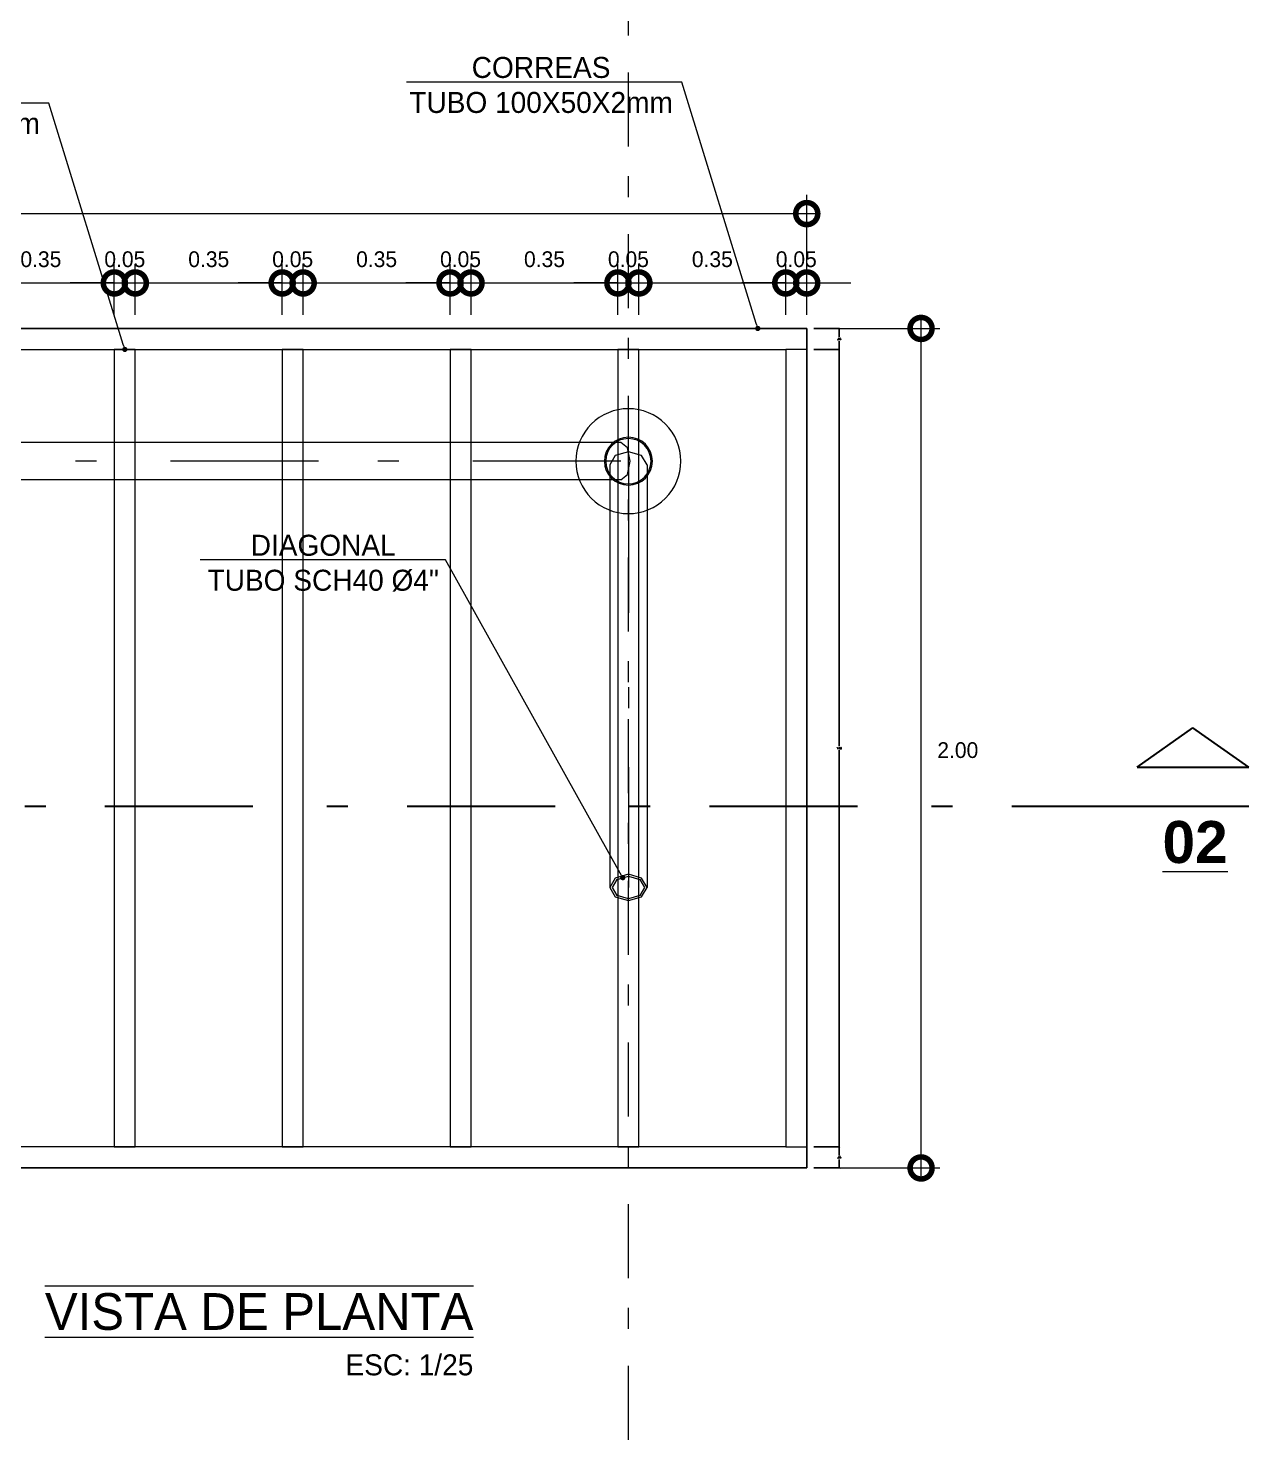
# Model space of a CAD drawing. Header units: metres. Extents: x -45.3 to -2.3, y -16.5 to 14.
# Drawn here: x -27.46 to -21.64, y 1.68 to 8.4 of the extents above; entities that cross this region are included whole.
import ezdxf
from ezdxf import colors
from ezdxf.entities.mleader import LeaderData, LeaderLine
from ezdxf.math import Vec2, Vec3

# ---------------------------------------------------------------- set-up
doc = ezdxf.new("R2010")
doc.units = ezdxf.units.M
doc.header["$MEASUREMENT"] = 0
for name, pattern in [('Dot & Dashed', [0.670278, 0.352778, -0.176389, 0, -0.141111]), ('Punto & Raya', [0.335139, 0.176389, -0.088194, 0, -0.070556]), ('Punto & Rayas', [0.670278, 0.352778, -0.176389, 0, -0.141111])]:
    doc.linetypes.add(name, pattern=pattern)
for name, color, linetype, lineweight in [('0_Pluma_Nº__1', 7, 'Continuous', 13), ('ARQ _ Elementos 2D_Pluma_Nº__1', 7, 'Continuous', 5), ('cotas', 7, 'Continuous', 5), ('EST _ Columnas_Pluma_Nº__20', 7, 'Continuous', 5), ('EST _ Losas_Pluma_Nº__10', 132, 'Continuous', 15), ('INT _ Mobiliario_Pluma_Nº__69', 40, 'Continuous', 0), ('INT _ Mobiliario_Pluma_Nº__90', 70, 'Continuous', 0), ('letras sr', 7, 'Continuous', 5), ('NOMBRES', 150, 'Continuous', 5)]:
    doc.layers.add(name, color=color, linetype=linetype, lineweight=lineweight)
doc.layers.add('INT _ Mobiliario', color=7, linetype='Continuous')
doc.layers.add('INT _ Mobiliario_Pluma_Nº__28', color=7, linetype='Continuous', lineweight=0, true_color=0x747474)
doc.styles.add('01COTAS', font='GOTHIC.TTF')
doc.styles.add('100', font='arial.ttf', dxfattribs={"height": 0.18})
doc.styles.add('COTAS', font='romans.shx')
doc.styles.add('Santa Rosa 1 50', font='trebuc.ttf')
doc.dimstyles.new('Copy of 25', dxfattribs={"dimtxt": 0.004, "dimasz": 0.0045, "dimexe": 0.0005, "dimexo": 0.017, "dimgap": 0.003, "dimtad": 1, "dimtih": 1, "dimtoh": 1, "dimzin": 5, "dimdsep": 46, "dimtxsty": 'COTAS', "dimblk1": 'ARCHTICK', "dimblk2": 'ARCHTICK', "dimsah": 1, "dimcen": 0.0315, "dimclrd": 256, "dimclre": 256, "dimclrt": 2, "dimadec": 0, "dimazin": 0, "dimtfac": 1, "dimtix": 1, "dimtmove": 1, "dimatfit": 3, "dimldrblk": 'ARCHTICK', "dimfxl": 0.05, "dimtolj": 1, "dimtzin": 5, "dimarcsym": 0})
doc.dimstyles.new('Copy of detalles menores', dxfattribs={"dimscale": 1.5, "dimtxt": 0.025, "dimasz": 0.07, "dimexe": 0.03, "dimexo": 0.0215, "dimgap": 0.025, "dimtad": 2, "dimtih": 1, "dimtoh": 1, "dimzin": 1, "dimdsep": 46, "dimtxsty": 'Standard', "dimblk": 'DOTSMALL', "dimcen": 0, "dimdle": 0.0175, "dimclrd": 10, "dimclre": 10, "dimclrt": 3, "dimazin": 0, "dimtfac": 1, "dimtix": 1, "dimtmove": 0, "dimatfit": 2, "dimldrblk": 'OBLIQUE', "dimfxl": 1, "dimlwd": 5, "dimlwe": 5, "dimarcsym": 0})

# ---------------------------------------------------------------- blocks, each defined once
blk = doc.blocks.new('_DOTSMALL')
at = {"color": 0, "linetype": 'ByBlock', "const_width": 0.5}
blk.add_lwpolyline([(-0.0625, 0, 1), (0.0625, 0, 1)], format="xyb", close=True, dxfattribs=at)
blk = doc.blocks.new('*D89')
at = {"layer": 'cotas', "color": 10, "lineweight": 5, "transparency": 16777216}
for p, q in [((-38.1195, 8.457), (-38.1195, 8.7434)), ((-30.0695, 8.457), (-30.0695, 8.7434)), ((-38.1457, 8.6984), (-30.0432, 8.6984))]:
    blk.add_line(p, q, dxfattribs=at)
at = {"layer": 'Defpoints', "color": 0, "transparency": 16777216}
for p in [(-30.0695, 8.6984), (-38.1195, 8.4248), (-30.0695, 8.4248)]:
    blk.add_point(p, dxfattribs=at)
at = {"layer": 'cotas', "color": 10, "lineweight": 5, "transparency": 16777216, "xscale": 0.105, "yscale": 0.105, "zscale": 0.105, "rotation": 180}
blk.add_blockref('_DOTSMALL', (-38.1195, 8.6984), dxfattribs=at)
at = {"layer": 'cotas', "color": 10, "lineweight": 5, "transparency": 16777216, "xscale": 0.105, "yscale": 0.105, "zscale": 0.105}
blk.add_blockref('_DOTSMALL', (-30.0695, 8.6984), dxfattribs=at)
at = {"layer": 'cotas', "color": 3, "transparency": 16777216, "insert": (-34.0992, 8.7546), "char_height": 0.0375, "attachment_point": 5}
blk.add_mtext('8.05', dxfattribs=at)
blk = doc.blocks.new('_Oblique')
at = {"color": 0, "linetype": 'ByBlock', "lineweight": -2}
blk.add_line((-0.5, -0.5), (0.5, 0.5), dxfattribs=at)
blk = doc.blocks.new('*D90')
at = {"layer": 'cotas', "color": 10, "lineweight": 5, "transparency": 16777216}
for p, q in [((-29.7971, 6.3985), (-29.7971, 8.451)), ((-30.0372, 8.4248), (-29.7521, 8.4248)), ((-30.0372, 6.4248), (-29.7521, 6.4248))]:
    blk.add_line(p, q, dxfattribs=at)
at = {"layer": 'Defpoints', "color": 0, "transparency": 16777216}
for p in [(-30.0695, 8.4248), (-29.7971, 8.4248), (-30.0695, 6.4248)]:
    blk.add_point(p, dxfattribs=at)
at = {"layer": 'cotas', "color": 10, "lineweight": 5, "transparency": 16777216, "xscale": 0.105, "yscale": 0.105, "zscale": 0.105}
for p, rotation in [((-29.7971, 8.4248), 90), ((-29.7971, 6.4248), 270)]:
    blk.add_blockref('_DOTSMALL', p, dxfattribs=dict(at, rotation=rotation))
at = {"layer": 'cotas', "color": 3, "transparency": 16777216, "insert": (-29.7096, 7.42), "char_height": 0.0375, "attachment_point": 5}
blk.add_mtext('2.00', dxfattribs=at)
blk = doc.blocks.new('*D122')
at = {"layer": 'cotas', "color": 10, "lineweight": 5, "transparency": 16777216}
for p, q in [((-32.0695, 8.457), (-32.0695, 8.5782)), ((-31.7195, 8.457), (-31.7195, 8.5782)), ((-32.0957, 8.5332), (-31.6932, 8.5332))]:
    blk.add_line(p, q, dxfattribs=at)
at = {"layer": 'Defpoints', "color": 0, "transparency": 16777216}
for p in [(-31.7195, 8.5332), (-32.0695, 8.4248), (-31.7195, 8.4248)]:
    blk.add_point(p, dxfattribs=at)
at = {"layer": 'cotas', "color": 10, "lineweight": 5, "transparency": 16777216, "xscale": 0.105, "yscale": 0.105, "zscale": 0.105, "rotation": 180}
blk.add_blockref('_DOTSMALL', (-32.0695, 8.5332), dxfattribs=at)
at = {"layer": 'cotas', "color": 10, "lineweight": 5, "transparency": 16777216, "xscale": 0.105, "yscale": 0.105, "zscale": 0.105}
blk.add_blockref('_DOTSMALL', (-31.7195, 8.5332), dxfattribs=at)
at = {"layer": 'cotas', "color": 3, "transparency": 16777216, "insert": (-31.8945, 8.5895), "char_height": 0.0375, "attachment_point": 5}
blk.add_mtext('0.35', dxfattribs=at)
blk = doc.blocks.new('*D123')
at = {"layer": 'cotas', "color": 10, "lineweight": 5, "transparency": 16777216}
for p, q in [((-31.7195, 8.457), (-31.7195, 8.5782)), ((-31.6695, 8.457), (-31.6695, 8.5782)), ((-31.7195, 8.5332), (-31.8245, 8.5332)), ((-31.7195, 8.5332), (-31.6695, 8.5332)), ((-31.6695, 8.5332), (-31.5645, 8.5332))]:
    blk.add_line(p, q, dxfattribs=at)
at = {"layer": 'Defpoints', "color": 0, "transparency": 16777216}
for p in [(-31.6695, 8.5332), (-31.7195, 8.4248), (-31.6695, 8.4248)]:
    blk.add_point(p, dxfattribs=at)
at = {"layer": 'cotas', "color": 10, "lineweight": 5, "transparency": 16777216, "xscale": 0.105, "yscale": 0.105, "zscale": 0.105}
blk.add_blockref('_DOTSMALL', (-31.7195, 8.5332), dxfattribs=at)
at = {"layer": 'cotas', "color": 10, "lineweight": 5, "transparency": 16777216, "xscale": 0.105, "yscale": 0.105, "zscale": 0.105, "rotation": 180}
blk.add_blockref('_DOTSMALL', (-31.6695, 8.5332), dxfattribs=at)
at = {"layer": 'cotas', "color": 3, "transparency": 16777216, "insert": (-31.6945, 8.5895), "char_height": 0.0375, "attachment_point": 5}
blk.add_mtext('0.05', dxfattribs=at)
blk = doc.blocks.new('*D124')
at = {"layer": 'cotas', "color": 10, "lineweight": 5, "transparency": 16777216}
for p, q in [((-31.6695, 8.457), (-31.6695, 8.5782)), ((-31.3195, 8.457), (-31.3195, 8.5782)), ((-31.6957, 8.5332), (-31.2932, 8.5332))]:
    blk.add_line(p, q, dxfattribs=at)
at = {"layer": 'Defpoints', "color": 0, "transparency": 16777216}
for p in [(-31.3195, 8.5332), (-31.6695, 8.4248), (-31.3195, 8.4248)]:
    blk.add_point(p, dxfattribs=at)
at = {"layer": 'cotas', "color": 10, "lineweight": 5, "transparency": 16777216, "xscale": 0.105, "yscale": 0.105, "zscale": 0.105, "rotation": 180}
blk.add_blockref('_DOTSMALL', (-31.6695, 8.5332), dxfattribs=at)
at = {"layer": 'cotas', "color": 10, "lineweight": 5, "transparency": 16777216, "xscale": 0.105, "yscale": 0.105, "zscale": 0.105}
blk.add_blockref('_DOTSMALL', (-31.3195, 8.5332), dxfattribs=at)
at = {"layer": 'cotas', "color": 3, "transparency": 16777216, "insert": (-31.4945, 8.5895), "char_height": 0.0375, "attachment_point": 5}
blk.add_mtext('0.35', dxfattribs=at)
blk = doc.blocks.new('*D125')
at = {"layer": 'cotas', "color": 10, "lineweight": 5, "transparency": 16777216}
for p, q in [((-31.3195, 8.457), (-31.3195, 8.5782)), ((-31.2695, 8.457), (-31.2695, 8.5782)), ((-31.3195, 8.5332), (-31.4245, 8.5332)), ((-31.3195, 8.5332), (-31.2695, 8.5332)), ((-31.2695, 8.5332), (-31.1645, 8.5332))]:
    blk.add_line(p, q, dxfattribs=at)
at = {"layer": 'Defpoints', "color": 0, "transparency": 16777216}
for p in [(-31.2695, 8.5332), (-31.3195, 8.4248), (-31.2695, 8.4248)]:
    blk.add_point(p, dxfattribs=at)
at = {"layer": 'cotas', "color": 10, "lineweight": 5, "transparency": 16777216, "xscale": 0.105, "yscale": 0.105, "zscale": 0.105}
blk.add_blockref('_DOTSMALL', (-31.3195, 8.5332), dxfattribs=at)
at = {"layer": 'cotas', "color": 10, "lineweight": 5, "transparency": 16777216, "xscale": 0.105, "yscale": 0.105, "zscale": 0.105, "rotation": 180}
blk.add_blockref('_DOTSMALL', (-31.2695, 8.5332), dxfattribs=at)
at = {"layer": 'cotas', "color": 3, "transparency": 16777216, "insert": (-31.2945, 8.5895), "char_height": 0.0375, "attachment_point": 5}
blk.add_mtext('0.05', dxfattribs=at)
blk = doc.blocks.new('*D126')
at = {"layer": 'cotas', "color": 10, "lineweight": 5, "transparency": 16777216}
for p, q in [((-31.2695, 8.457), (-31.2695, 8.5782)), ((-30.9195, 8.457), (-30.9195, 8.5782)), ((-31.2957, 8.5332), (-30.8932, 8.5332))]:
    blk.add_line(p, q, dxfattribs=at)
at = {"layer": 'Defpoints', "color": 0, "transparency": 16777216}
for p in [(-30.9195, 8.5332), (-31.2695, 8.4248), (-30.9195, 8.4248)]:
    blk.add_point(p, dxfattribs=at)
at = {"layer": 'cotas', "color": 10, "lineweight": 5, "transparency": 16777216, "xscale": 0.105, "yscale": 0.105, "zscale": 0.105, "rotation": 180}
blk.add_blockref('_DOTSMALL', (-31.2695, 8.5332), dxfattribs=at)
at = {"layer": 'cotas', "color": 10, "lineweight": 5, "transparency": 16777216, "xscale": 0.105, "yscale": 0.105, "zscale": 0.105}
blk.add_blockref('_DOTSMALL', (-30.9195, 8.5332), dxfattribs=at)
at = {"layer": 'cotas', "color": 3, "transparency": 16777216, "insert": (-31.0945, 8.5895), "char_height": 0.0375, "attachment_point": 5}
blk.add_mtext('0.35', dxfattribs=at)
blk = doc.blocks.new('*D127')
at = {"layer": 'cotas', "color": 10, "lineweight": 5, "transparency": 16777216}
for p, q in [((-30.9195, 8.457), (-30.9195, 8.5782)), ((-30.8695, 8.457), (-30.8695, 8.5782)), ((-30.9195, 8.5332), (-31.0245, 8.5332)), ((-30.9195, 8.5332), (-30.8695, 8.5332)), ((-30.8695, 8.5332), (-30.7645, 8.5332))]:
    blk.add_line(p, q, dxfattribs=at)
at = {"layer": 'Defpoints', "color": 0, "transparency": 16777216}
for p in [(-30.8695, 8.5332), (-30.9195, 8.4248), (-30.8695, 8.4248)]:
    blk.add_point(p, dxfattribs=at)
at = {"layer": 'cotas', "color": 10, "lineweight": 5, "transparency": 16777216, "xscale": 0.105, "yscale": 0.105, "zscale": 0.105}
blk.add_blockref('_DOTSMALL', (-30.9195, 8.5332), dxfattribs=at)
at = {"layer": 'cotas', "color": 10, "lineweight": 5, "transparency": 16777216, "xscale": 0.105, "yscale": 0.105, "zscale": 0.105, "rotation": 180}
blk.add_blockref('_DOTSMALL', (-30.8695, 8.5332), dxfattribs=at)
at = {"layer": 'cotas', "color": 3, "transparency": 16777216, "insert": (-30.8945, 8.5895), "char_height": 0.0375, "attachment_point": 5}
blk.add_mtext('0.05', dxfattribs=at)
blk = doc.blocks.new('*D128')
at = {"layer": 'cotas', "color": 10, "lineweight": 5, "transparency": 16777216}
for p, q in [((-30.8695, 8.457), (-30.8695, 8.5782)), ((-30.5195, 8.457), (-30.5195, 8.5782)), ((-30.8957, 8.5332), (-30.4932, 8.5332))]:
    blk.add_line(p, q, dxfattribs=at)
at = {"layer": 'Defpoints', "color": 0, "transparency": 16777216}
for p in [(-30.5195, 8.5332), (-30.8695, 8.4248), (-30.5195, 8.4248)]:
    blk.add_point(p, dxfattribs=at)
at = {"layer": 'cotas', "color": 10, "lineweight": 5, "transparency": 16777216, "xscale": 0.105, "yscale": 0.105, "zscale": 0.105, "rotation": 180}
blk.add_blockref('_DOTSMALL', (-30.8695, 8.5332), dxfattribs=at)
at = {"layer": 'cotas', "color": 10, "lineweight": 5, "transparency": 16777216, "xscale": 0.105, "yscale": 0.105, "zscale": 0.105}
blk.add_blockref('_DOTSMALL', (-30.5195, 8.5332), dxfattribs=at)
at = {"layer": 'cotas', "color": 3, "transparency": 16777216, "insert": (-30.6945, 8.5895), "char_height": 0.0375, "attachment_point": 5}
blk.add_mtext('0.35', dxfattribs=at)
blk = doc.blocks.new('*D129')
at = {"layer": 'cotas', "color": 10, "lineweight": 5, "transparency": 16777216}
for p, q in [((-30.5195, 8.457), (-30.5195, 8.5782)), ((-30.4695, 8.457), (-30.4695, 8.5782)), ((-30.5195, 8.5332), (-30.6245, 8.5332)), ((-30.5195, 8.5332), (-30.4695, 8.5332)), ((-30.4695, 8.5332), (-30.3645, 8.5332))]:
    blk.add_line(p, q, dxfattribs=at)
at = {"layer": 'Defpoints', "color": 0, "transparency": 16777216}
for p in [(-30.4695, 8.5332), (-30.5195, 8.4248), (-30.4695, 8.4248)]:
    blk.add_point(p, dxfattribs=at)
at = {"layer": 'cotas', "color": 10, "lineweight": 5, "transparency": 16777216, "xscale": 0.105, "yscale": 0.105, "zscale": 0.105}
blk.add_blockref('_DOTSMALL', (-30.5195, 8.5332), dxfattribs=at)
at = {"layer": 'cotas', "color": 10, "lineweight": 5, "transparency": 16777216, "xscale": 0.105, "yscale": 0.105, "zscale": 0.105, "rotation": 180}
blk.add_blockref('_DOTSMALL', (-30.4695, 8.5332), dxfattribs=at)
at = {"layer": 'cotas', "color": 3, "transparency": 16777216, "insert": (-30.4945, 8.5895), "char_height": 0.0375, "attachment_point": 5}
blk.add_mtext('0.05', dxfattribs=at)
blk = doc.blocks.new('*D130')
at = {"layer": 'cotas', "color": 10, "lineweight": 5, "transparency": 16777216}
for p, q in [((-30.4695, 8.457), (-30.4695, 8.5782)), ((-30.1195, 8.457), (-30.1195, 8.5782)), ((-30.4957, 8.5332), (-30.0932, 8.5332))]:
    blk.add_line(p, q, dxfattribs=at)
at = {"layer": 'Defpoints', "color": 0, "transparency": 16777216}
for p in [(-30.1195, 8.5332), (-30.4695, 8.4248), (-30.1195, 8.4248)]:
    blk.add_point(p, dxfattribs=at)
at = {"layer": 'cotas', "color": 10, "lineweight": 5, "transparency": 16777216, "xscale": 0.105, "yscale": 0.105, "zscale": 0.105, "rotation": 180}
blk.add_blockref('_DOTSMALL', (-30.4695, 8.5332), dxfattribs=at)
at = {"layer": 'cotas', "color": 10, "lineweight": 5, "transparency": 16777216, "xscale": 0.105, "yscale": 0.105, "zscale": 0.105}
blk.add_blockref('_DOTSMALL', (-30.1195, 8.5332), dxfattribs=at)
at = {"layer": 'cotas', "color": 3, "transparency": 16777216, "insert": (-30.2945, 8.5895), "char_height": 0.0375, "attachment_point": 5}
blk.add_mtext('0.35', dxfattribs=at)
blk = doc.blocks.new('*D131')
at = {"layer": 'cotas', "color": 10, "lineweight": 5, "transparency": 16777216}
for p, q in [((-30.1195, 8.457), (-30.1195, 8.5782)), ((-30.0695, 8.457), (-30.0695, 8.5782)), ((-30.1195, 8.5332), (-30.2245, 8.5332)), ((-30.1195, 8.5332), (-30.0695, 8.5332)), ((-30.0695, 8.5332), (-29.9645, 8.5332))]:
    blk.add_line(p, q, dxfattribs=at)
at = {"layer": 'Defpoints', "color": 0, "transparency": 16777216}
for p in [(-30.0695, 8.5332), (-30.1195, 8.4248), (-30.0695, 8.4248)]:
    blk.add_point(p, dxfattribs=at)
at = {"layer": 'cotas', "color": 10, "lineweight": 5, "transparency": 16777216, "xscale": 0.105, "yscale": 0.105, "zscale": 0.105}
blk.add_blockref('_DOTSMALL', (-30.1195, 8.5332), dxfattribs=at)
at = {"layer": 'cotas', "color": 10, "lineweight": 5, "transparency": 16777216, "xscale": 0.105, "yscale": 0.105, "zscale": 0.105, "rotation": 180}
blk.add_blockref('_DOTSMALL', (-30.0695, 8.5332), dxfattribs=at)
at = {"layer": 'cotas', "color": 3, "transparency": 16777216, "insert": (-30.0945, 8.5895), "char_height": 0.0375, "attachment_point": 5}
blk.add_mtext('0.05', dxfattribs=at)
blk = doc.blocks.new('_ArchTick')
at = {"color": 0, "const_width": 0.15}
blk.add_lwpolyline([(-0.5, -0.5), (0.5, 0.5)], dxfattribs=at)
blk = doc.blocks.new('*D135')
at = {"lineweight": -2, "transparency": 16777216}
for p, q in [((-30.0525, 8.4248), (-29.9918, 8.4248)), ((-29.9923, 8.4248), (-29.9923, 8.4048)), ((-30.0525, 8.3748), (-29.9918, 8.3748)), ((-29.9923, 8.3748), (-29.9923, 8.3948))]:
    blk.add_line(p, q, dxfattribs=at)
at = {"layer": 'Defpoints', "color": 0, "transparency": 16777216}
for p in [(-30.0695, 8.4248), (-30.0695, 8.3748), (-29.9923, 8.3748)]:
    blk.add_point(p, dxfattribs=at)
at = {"lineweight": -2, "transparency": 16777216, "xscale": 0.0045, "yscale": 0.0045, "zscale": 0.0045}
for p, rotation in [((-29.9923, 8.4248), 90), ((-29.9923, 8.3748), 270)]:
    blk.add_blockref('_ArchTick', p, dxfattribs=dict(at, rotation=rotation))
at = {"color": 2, "transparency": 16777216, "insert": (-29.9923, 8.3998), "char_height": 0.004, "attachment_point": 5, "style": 'COTAS'}
blk.add_mtext('\\A1;.05', dxfattribs=at)
blk = doc.blocks.new('*D136')
at = {"lineweight": -2, "transparency": 16777216}
for p, q in [((-30.0525, 8.3748), (-29.9918, 8.3748)), ((-29.9923, 8.3748), (-29.9923, 7.4298)), ((-29.9923, 6.4748), (-29.9923, 7.4198)), ((-30.0525, 6.4748), (-29.9918, 6.4748))]:
    blk.add_line(p, q, dxfattribs=at)
at = {"layer": 'Defpoints', "color": 0, "transparency": 16777216}
for p in [(-30.0695, 8.3748), (-30.0695, 6.4748), (-29.9923, 6.4748)]:
    blk.add_point(p, dxfattribs=at)
at = {"lineweight": -2, "transparency": 16777216, "xscale": 0.0045, "yscale": 0.0045, "zscale": 0.0045}
for p, rotation in [((-29.9923, 8.3748), 90), ((-29.9923, 6.4748), 270)]:
    blk.add_blockref('_ArchTick', p, dxfattribs=dict(at, rotation=rotation))
at = {"color": 2, "transparency": 16777216, "insert": (-29.9923, 7.4248), "char_height": 0.004, "attachment_point": 5, "style": 'COTAS'}
blk.add_mtext('\\A1;1.90', dxfattribs=at)
blk = doc.blocks.new('*D137')
at = {"lineweight": -2, "transparency": 16777216}
for p, q in [((-30.0525, 6.4748), (-29.9918, 6.4748)), ((-29.9923, 6.4748), (-29.9923, 6.4548)), ((-30.0525, 6.4248), (-29.9918, 6.4248)), ((-29.9923, 6.4248), (-29.9923, 6.4448))]:
    blk.add_line(p, q, dxfattribs=at)
at = {"layer": 'Defpoints', "color": 0, "transparency": 16777216}
for p in [(-30.0695, 6.4748), (-30.0695, 6.4248), (-29.9923, 6.4248)]:
    blk.add_point(p, dxfattribs=at)
at = {"lineweight": -2, "transparency": 16777216, "xscale": 0.0045, "yscale": 0.0045, "zscale": 0.0045}
for p, rotation in [((-29.9923, 6.4748), 90), ((-29.9923, 6.4248), 270)]:
    blk.add_blockref('_ArchTick', p, dxfattribs=dict(at, rotation=rotation))
at = {"color": 2, "transparency": 16777216, "insert": (-29.9923, 6.4498), "char_height": 0.004, "attachment_point": 5, "style": 'COTAS'}
blk.add_mtext('\\A1;.05', dxfattribs=at)
blk = doc.blocks.new('_DOT')
at = {"color": 0, "linetype": 'ByBlock', "lineweight": -2}
blk.add_line((-0.5, 0), (-1, 0), dxfattribs=at)
at = {"color": 0, "linetype": 'ByBlock', "const_width": 0.5}
blk.add_lwpolyline([(-0.25, 0, 1), (0.25, 0, 1)], format="xyb", close=True, dxfattribs=at)
blk = doc.blocks.new('A$Ce84efcfd')
at = {"layer": 'INT _ Mobiliario', "linetype": 'Continuous', "lineweight": 0, "true_color": 0xffffff}
h = blk.add_hatch(dxfattribs=at)
h.set_pattern_fill('ACERO', style=0, pattern_type=2)
h.set_pattern_definition([(45, (25.0414, -6.7163), (-0.159099, 0.159099), []), (45, (24.98837, -6.66327), (-0.159099, 0.159099), [])])
h.paths.add_polyline_path([(8.7732, 2.3469, 1), (8.6589, 2.3469, 1)])
h.paths.add_polyline_path([(8.77, 2.3469, -1), (8.6621, 2.3469, -1)], flags=0)
at = {"color": 1, "lineweight": 30}
for p, q in [((9.9285, 1.6183), (10.0614, 1.7114)), ((10.1944, 1.6183), (10.0614, 1.7114)), ((9.9285, 1.6183), (10.1944, 1.6183)), ((9.9285, 1.5249), (10.1944, 1.5249))]:
    blk.add_line(p, q, dxfattribs=at)
at = {"color": 1, "linetype": 'Dot & Dashed', "lineweight": 30}
blk.add_lwpolyline([(0.2659, 1.5249), (10.1944, 1.5249)], dxfattribs=at)
at = {"layer": '0_Pluma_Nº__1', "color": 251, "linetype": 'Punto & Raya', "true_color": 0x626364}
blk.add_line((8.7163, 0.0156), (8.7159, 4.7099), dxfattribs=at)
at = {"layer": 'ARQ _ Elementos 2D_Pluma_Nº__1', "color": 7, "linetype": 'Continuous', "lineweight": 5}
for points in [[(1.0911, 2.6631), (9.1411, 2.6631), (9.1411, 0.6631), (1.0911, 0.6631)], [(1.1411, 2.6131), (9.0911, 2.6131), (9.0911, 0.7131), (1.1411, 0.7131)], [(7.4911, 0.7131), (7.5411, 0.7131), (7.5411, 2.6131), (7.4911, 2.6131)], [(7.8911, 0.7131), (7.9411, 0.7131), (7.9411, 2.6131), (7.8911, 2.6131)], [(8.2911, 0.7131), (8.3411, 0.7131), (8.3411, 2.6131), (8.2911, 2.6131)], [(8.6911, 0.7131), (8.7411, 0.7131), (8.7411, 2.6131), (8.6911, 2.6131)], [(9.0911, 0.7131), (9.1411, 0.7131), (9.1411, 2.6131), (9.0911, 2.6131)]]:
    blk.add_lwpolyline(points, close=True, dxfattribs=at)
at = {"layer": 'EST _ Columnas_Pluma_Nº__20', "color": 7, "linetype": 'Continuous', "lineweight": 5, "flags": 128}
blk.add_lwpolyline([(8.5911, 2.3469, 0.414214), (8.7161, 2.2219, 0.414214), (8.8411, 2.3469, 0.414214), (8.7161, 2.4719, 0.414214)], format="xyb", close=True, dxfattribs=at)
at = {"layer": 'EST _ Losas_Pluma_Nº__10', "color": 123, "linetype": 'Continuous', "lineweight": 15, "true_color": 0x4abda8, "flags": 128}
for points in [[(1.0911, 0.6631), (9.1411, 0.6631), (9.1411, 2.6631), (1.0911, 2.6631)], [(7.4911, 0.7131), (7.1411, 0.7131), (7.1411, 2.6131), (7.4911, 2.6131)], [(7.5411, 2.6131), (7.8911, 2.6131), (7.8911, 0.7131), (7.5411, 0.7131)], [(7.9411, 2.6131), (8.2911, 2.6131), (8.2911, 0.7131), (7.9411, 0.7131)], [(8.3411, 0.7131), (8.3411, 2.6131), (8.6911, 2.6131), (8.6911, 0.7131)], [(8.7411, 2.6131), (9.0911, 2.6131), (9.0911, 0.7131), (8.7411, 0.7131)]]:
    blk.add_lwpolyline(points, close=True, dxfattribs=at)
at = {"layer": 'INT _ Mobiliario_Pluma_Nº__28', "color": 8, "linetype": 'Continuous', "lineweight": 0, "true_color": 0x747474}
for radius, start, end in [(0.0571, 0, 180), (0.0539, 0, 180), (0.0571, 180, 0), (0.0539, 180, 0)]:
    blk.add_arc((8.7161, 2.3469), radius, start, end, dxfattribs=at)
at = {"layer": 'INT _ Mobiliario_Pluma_Nº__69', "color": 40, "linetype": 'Punto & Rayas', "lineweight": 0}
for p, q in [((8.6979, 2.3469), (5.1159, 2.3469)), ((8.7161, 2.338), (8.7161, 1.3316))]:
    blk.add_line(p, q, dxfattribs=at)
at = {"layer": 'INT _ Mobiliario_Pluma_Nº__90', "linetype": 'Continuous', "lineweight": 0}
for p, q in [((8.6979, 2.3914), (5.1159, 2.3914)), ((8.7136, 2.3784), (8.6979, 2.3914)), ((8.6847, 2.3602), (8.6716, 2.338)), ((8.7161, 2.3694), (8.6847, 2.3602)), ((8.7201, 2.3469), (8.7136, 2.3784)), ((8.7475, 2.3602), (8.7161, 2.3694)), ((8.7605, 2.338), (8.7475, 2.3602)), ((8.6716, 2.338), (8.6716, 1.3316)), ((8.7136, 2.3155), (8.7201, 2.3469)), ((8.7605, 2.338), (8.7605, 1.3316)), ((8.6979, 2.3025), (5.1159, 2.3025)), ((8.6979, 2.3025), (8.7136, 2.3155)), ((8.6847, 1.3538), (8.6716, 1.3316)), ((8.6779, 1.3316), (8.6891, 1.3507)), ((8.7161, 1.363), (8.6847, 1.3538)), ((8.6891, 1.3507), (8.7161, 1.3586)), ((8.7475, 1.3538), (8.7161, 1.363)), ((8.7161, 1.3586), (8.7431, 1.3507)), ((8.7431, 1.3507), (8.7542, 1.3316)), ((8.7605, 1.3316), (8.7475, 1.3538)), ((8.6716, 1.3316), (8.6847, 1.3094)), ((8.6891, 1.3125), (8.6779, 1.3316)), ((8.7161, 1.3046), (8.6891, 1.3125)), ((8.7431, 1.3125), (8.7161, 1.3046)), ((8.7542, 1.3316), (8.7431, 1.3125)), ((8.7475, 1.3094), (8.7605, 1.3316)), ((8.6847, 1.3094), (8.7161, 1.3002)), ((8.7161, 1.3002), (8.7475, 1.3094))]:
    blk.add_line(p, q, dxfattribs=at)
at = {"layer": 'letras sr', "insert": (10.0118, 1.4896), "char_height": 0.1045, "attachment_point": 1, "style": 'Santa Rosa 1 50'}
blk.add_mtext_dynamic_manual_height_columns('\\pxqc;{\\fSwis721 Ex BT|b1|i0|c0|p34;\\H0.95694x;\\L02}', width=0.109178, gutter_width=0.25, heights=[0], dxfattribs=at)
for base, p1, p2, picture, middle in [((9.2183, 2.6131), (9.1411, 2.6631), (9.1411, 2.6131), '*D135', (9.2183, 2.6381)), ((9.2183, 0.7131), (9.1411, 2.6131), (9.1411, 0.7131), '*D136', (9.2183, 1.6631)), ((9.2183, 0.6631), (9.1411, 0.7131), (9.1411, 0.6631), '*D137', (9.2183, 0.6881))]:
    dim = blk.add_linear_dim(base=base, p1=p1, p2=p2, angle=90, dimstyle='Copy of 25')
    dim.commit()
    dim.dimension.update_dxf_attribs({"geometry": picture, "text_midpoint": middle, "insert": (39.2106, -5.7617)})
at = {"layer": 'cotas'}
dim = blk.add_linear_dim(base=(9.1411, 2.9367), p1=(1.0911, 2.6631), p2=(9.1411, 2.6631), dimstyle='Copy of detalles menores', dxfattribs=at)
dim.commit()
dim.dimension.update_dxf_attribs({"geometry": '*D89', "text_midpoint": (5.1114, 2.9367), "dimtype": 128, "insert": (39.2106, -5.7617)})
for base, p1, p2, picture, middle in [((7.4911, 2.7715), (7.1411, 2.6631), (7.4911, 2.6631), '*D122', (7.3161, 2.8278)), ((7.5411, 2.7715), (7.4911, 2.6631), (7.5411, 2.6631), '*D123', (7.5161, 2.8278)), ((7.8911, 2.7715), (7.5411, 2.6631), (7.8911, 2.6631), '*D124', (7.7161, 2.8278)), ((7.9411, 2.7715), (7.8911, 2.6631), (7.9411, 2.6631), '*D125', (7.9161, 2.8278)), ((8.2911, 2.7715), (7.9411, 2.6631), (8.2911, 2.6631), '*D126', (8.1161, 2.8278)), ((8.3411, 2.7715), (8.2911, 2.6631), (8.3411, 2.6631), '*D127', (8.3161, 2.8278)), ((8.6911, 2.7715), (8.3411, 2.6631), (8.6911, 2.6631), '*D128', (8.5161, 2.8278)), ((8.7411, 2.7715), (8.6911, 2.6631), (8.7411, 2.6631), '*D129', (8.7161, 2.8278)), ((9.0911, 2.7715), (8.7411, 2.6631), (9.0911, 2.6631), '*D130', (8.9161, 2.8278)), ((9.1411, 2.7715), (9.0911, 2.6631), (9.1411, 2.6631), '*D131', (9.1161, 2.8278))]:
    dim = blk.add_linear_dim(base=base, p1=p1, p2=p2, dimstyle='Copy of detalles menores', dxfattribs=at)
    dim.commit()
    dim.dimension.update_dxf_attribs({"geometry": picture, "text_midpoint": middle, "insert": (39.2106, -5.7617)})
dim = blk.add_linear_dim(base=(9.4134, 2.6631), p1=(9.1411, 0.6631), p2=(9.1411, 2.6631), angle=90, dimstyle='Copy of detalles menores', dxfattribs=at)
dim.commit()
dim.dimension.update_dxf_attribs({"geometry": '*D90', "text_midpoint": (9.4134, 1.6584), "dimtype": 128, "insert": (39.2106, -5.7617)})
at = {"ltscale": 650}
ml = blk.add_multileader_mtext('Standard', dxfattribs=at)
ml.set_content('CORREAS\\PTUBO 100X50X2mm', color=256, style='01COTAS')
ml.set_leader_properties(color=1, lineweight=9)
ml.set_arrow_properties(name='DOT')
ml.build(insert=Vec2(0, 0))
ml.multileader.update_dxf_attribs({"text_left_attachment_type": 6, "text_right_attachment_type": 6, "dogleg_length": 0.0685, "arrow_head_size": 0.0125})
ctx = ml.context
ctx.base_point, ctx.char_height, ctx.arrow_head_size, ctx.landing_gap_size, ctx.plane_origin = Vec3(8.1897, 3.2499), 0.05, 0.0125, 0.00025, Vec3(8.3953, 4.0246)
ctx.left_attachment, ctx.right_attachment, ctx.text_align_type = 6, 6, 1
notes = []
notes.append((ctx, [(1, (1, 1, 0), (8.8433, 3.2499), (-1, 0), 0.0171, [(1, [(9.0244, 2.6631)], 0, [])])]))
ctx.mtext.insert, ctx.mtext.width, ctx.mtext.alignment, ctx.mtext.flow_direction = Vec3(8.508, 3.3099), 0.806958, 2, 5
ml = blk.add_multileader_mtext('Standard', dxfattribs=at)
ml.set_content('CORREAS\\PTUBO 100X50X2mm', color=256, style='01COTAS')
ml.set_leader_properties(color=1, lineweight=9)
ml.set_arrow_properties(name='DOT')
ml.build(insert=Vec2(0, 0))
ml.multileader.update_dxf_attribs({"text_left_attachment_type": 6, "text_right_attachment_type": 6, "dogleg_length": 0.0685, "arrow_head_size": 0.0125})
ctx = ml.context
ctx.base_point, ctx.char_height, ctx.arrow_head_size, ctx.landing_gap_size, ctx.plane_origin = Vec3(6.6814, 3.1999), 0.05, 0.0125, 0.00025, Vec3(6.8869, 3.9746)
ctx.left_attachment, ctx.right_attachment, ctx.text_align_type = 6, 6, 1
notes.append((ctx, [(1, (1, 1, 0), (7.335, 3.1999), (-1, 0), 0.0171, [(1, [(7.5161, 2.6131)], 0, [])])]))
ctx.mtext.insert, ctx.mtext.width, ctx.mtext.alignment, ctx.mtext.flow_direction = Vec3(6.9997, 3.2599), 0.806958, 2, 5
ml = blk.add_multileader_mtext('Standard', dxfattribs=at)
ml.set_content('DIAGONAL\\PTUBO SCH40 %%C4" ', color=256, style='01COTAS')
ml.set_leader_properties(color=1, lineweight=9)
ml.set_arrow_properties(name='DOT')
ml.build(insert=Vec2(0, 0))
ml.multileader.update_dxf_attribs({"text_left_attachment_type": 6, "text_right_attachment_type": 6, "dogleg_length": 0.0685, "arrow_head_size": 0.0125})
ctx = ml.context
ctx.base_point, ctx.char_height, ctx.arrow_head_size, ctx.landing_gap_size, ctx.plane_origin = Vec3(7.7147, 2.1116), 0.05, 0.0125, 0.00025, Vec3(7.6432, 2.6448)
ctx.left_attachment, ctx.right_attachment, ctx.text_align_type = 6, 6, 1
notes.append((ctx, [(1, (1, 1, 0), (8.2803, 2.1116), (-1, 0), 0.0171, [(1, [(8.7026, 1.3546)], 0, [])])]))
ctx.mtext.insert, ctx.mtext.width, ctx.mtext.alignment, ctx.mtext.flow_direction = Vec3(7.9889, 2.1716), 0.806958, 2, 5
for ctx, leaders in notes:
    for number, flags, end, landing, length, lines in leaders:
        leader = LeaderData()
        leader.index, (leader.has_last_leader_line, leader.has_dogleg_vector, leader.attachment_direction) = number, flags
        leader.last_leader_point, leader.dogleg_vector, leader.dogleg_length = Vec3(end), Vec3(landing), length
        for number, points, colour, breaks in lines:
            line = LeaderLine()
            line.index, line.vertices, line.color, line.breaks = number, Vec3.list(points), colors.encode_raw_color(colour), breaks
            leader.lines.append(line)
        ctx.leaders.append(leader)

msp = doc.modelspace()

# ---------------------------------------------------------------- block references
at = {"xscale": 2, "yscale": 2, "zscale": 2}
msp.add_blockref('A$Ce84efcfd', (-42.0284, 1.6463), dxfattribs=at)

# ---------------------------------------------------------------- texts
at = {"layer": 'NOMBRES', "color": 1, "ltscale": 0.06, "insert": (-35.264, 2.3761), "char_height": 0.175, "width": 9.928807, "attachment_point": 1, "style": '100'}
msp.add_mtext('\\A1;\\pxqr;{\\fCentury Gothic|b0|i0|c0|p34;\\L\\OVISTA DE PLANTA \\P\\H0.57143x;\\l\\oESC: 1/25}', dxfattribs=at)

doc.saveas('drawing.dxf')
